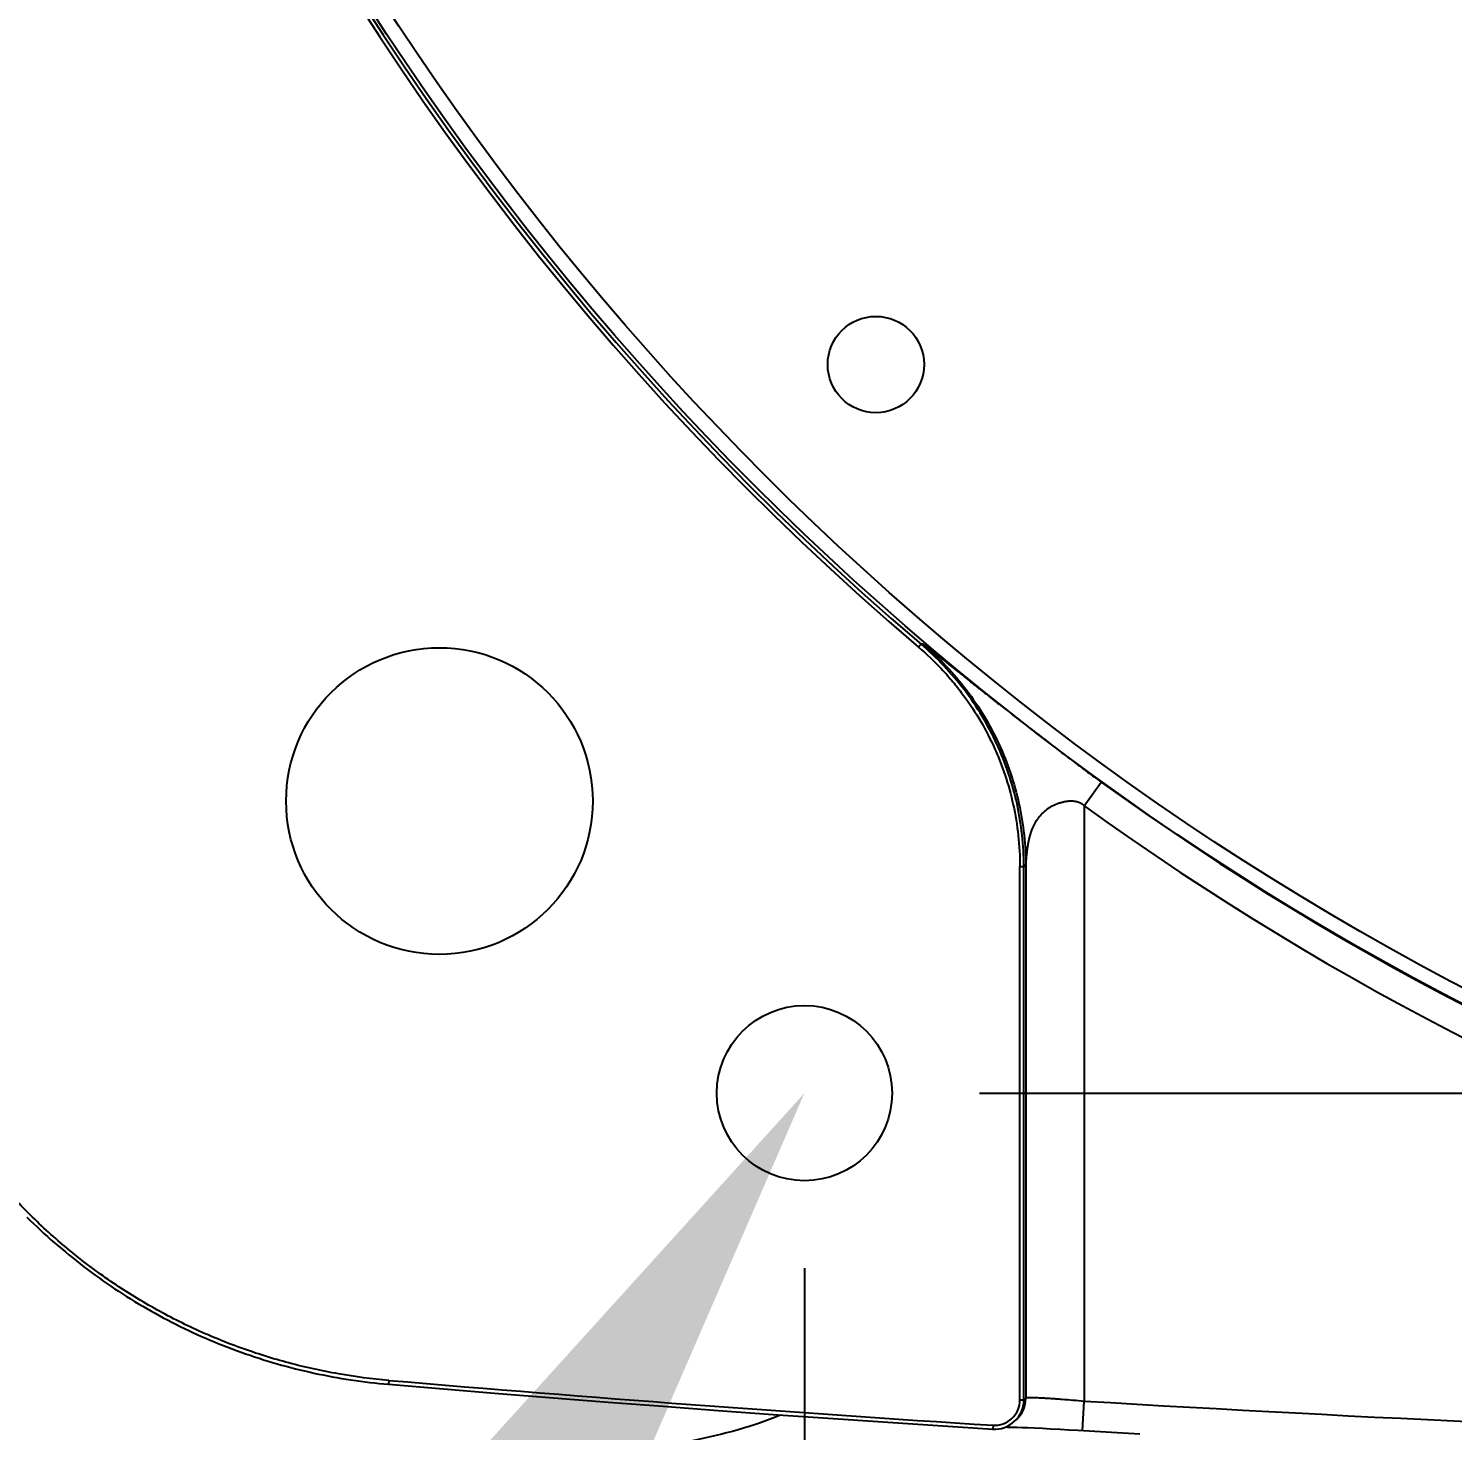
# Model space of a CAD drawing. Header units: millimetres. Extents: x 4086 to 8300, y 123 to 1549.
# Drawn here: x 6969.25 to 6981.44, y 979.65 to 991.66 of the extents above; entities that cross this region are included whole.
import ezdxf
from ezdxf import colors
from ezdxf.entities.mleader import LeaderData, LeaderLine
from ezdxf.math import Vec2, Vec3

# ---------------------------------------------------------------- set-up
doc = ezdxf.new("R2010")
doc.units = ezdxf.units.MM
for name, color, linetype in [('外形图', 7, 'Continuous'), ('多重引线', 7, 'Continuous'), ('尺寸标注', 7, 'Continuous')]:
    doc.layers.add(name, color=color, linetype=linetype)
doc.styles.get("Standard").update_dxf_attribs({"font": 'simsun.ttc'})
doc.styles.add('思源黑', font='SourceHanSansCN-Normal.ttf')
doc.dimstyles.new('尺寸标注_1_4比例', dxfattribs={"dimtxt": 7, "dimasz": 6, "dimexe": 2, "dimexo": 1.5, "dimgap": 1, "dimtad": 1, "dimdec": 1, "dimlfac": 4, "dimdsep": 46, "dimtxsty": '思源黑', "dimcen": 0.09, "dimadec": 0, "dimazin": 0, "dimtp": 0.01, "dimtm": 0.01, "dimtfac": 1, "dimtdec": 1, "dimtofl": 0, "dimtmove": 0, "dimatfit": 3, "dimfxl": 1, "dimtolj": 1, "dimarcsym": 0})

# ---------------------------------------------------------------- blocks, each defined once
blk = doc.blocks.new('*D945')
at = {"layer": 'Defpoints', "color": 0}
for p in [(6972.764, 1025.043), (7012.764, 985.043), (7055.689, 985.043)]:
    blk.add_point(p, dxfattribs=at)
at = {"layer": '尺寸标注', "color": 0, "lineweight": -2}
for p, q in [((6974.264, 1025.043), (7057.689, 1025.043)), ((7055.689, 1019.043), (7055.689, 991.043)), ((7014.264, 985.043), (7057.689, 985.043))]:
    blk.add_line(p, q, dxfattribs=at)
at = {"layer": '尺寸标注', "color": 0}
for points in [[(7056.689, 1019.043), (7054.689, 1019.043), (7055.689, 1025.043)], [(7054.689, 991.043), (7056.689, 991.043), (7055.689, 985.043)]]:
    blk.add_solid(points, dxfattribs=at)
at = {"layer": '尺寸标注', "color": 0, "insert": (7051.064, 1005.043), "char_height": 7, "attachment_point": 5, "rotation": 90, "style": '思源黑'}
blk.add_mtext('\\A1;160', dxfattribs=at)
blk = doc.blocks.new('*D946')
at = {"layer": 'Defpoints', "color": 0}
for p in [(6975.889, 982.543), (6992.764, 975.871), (6992.764, 955.471)]:
    blk.add_point(p, dxfattribs=at)
at = {"layer": '尺寸标注', "color": 0, "lineweight": -2}
for p, q in [((6975.889, 981.043), (6975.889, 953.471)), ((6992.764, 974.371), (6992.764, 953.471)), ((6981.889, 955.471), (6986.764, 955.471)), ((6992.764, 955.471), (7018.035, 955.471))]:
    blk.add_line(p, q, dxfattribs=at)
at = {"layer": '尺寸标注', "color": 0}
for points in [[(6981.889, 956.471), (6981.889, 954.471), (6975.889, 955.471)], [(6986.764, 954.471), (6986.764, 956.471), (6992.764, 955.471)]]:
    blk.add_solid(points, dxfattribs=at)
at = {"layer": '尺寸标注', "color": 0, "insert": (7008.399, 960.095), "char_height": 7, "attachment_point": 5, "style": '思源黑'}
blk.add_mtext('\\A1;67.5', dxfattribs=at)
blk = doc.blocks.new('*D947')
at = {"layer": 'Defpoints', "color": 0}
for p in [(6975.889, 1027.543), (6975.889, 982.543), (7080.178, 982.543)]:
    blk.add_point(p, dxfattribs=at)
at = {"layer": '尺寸标注', "color": 0, "lineweight": -2}
for p, q in [((6977.389, 1027.543), (7082.178, 1027.543)), ((7080.178, 1021.543), (7080.178, 988.543)), ((6977.389, 982.543), (7082.178, 982.543))]:
    blk.add_line(p, q, dxfattribs=at)
at = {"layer": '尺寸标注', "color": 0}
for points in [[(7081.178, 1021.543), (7079.178, 1021.543), (7080.178, 1027.543)], [(7079.178, 988.543), (7081.178, 988.543), (7080.178, 982.543)]]:
    blk.add_solid(points, dxfattribs=at)
at = {"layer": '尺寸标注', "color": 0, "insert": (7075.554, 1005.043), "char_height": 7, "attachment_point": 5, "rotation": 90, "style": '思源黑'}
blk.add_mtext('\\A1;180', dxfattribs=at)

msp = doc.modelspace()

# ---------------------------------------------------------------- linework, layer by layer
at = {"layer": '外形图'}
for p, q in [((6976.8657, 986.3606), (6976.8874, 986.3861)), ((6976.9039, 986.3873), (6976.8874, 986.3861)), ((6978.2838, 985.0032), (6978.4302, 985.2058)), ((6978.2838, 985.0024), (6978.2838, 979.9043)), ((6977.7337, 984.4825), (6977.7671, 984.4825)), ((6977.7337, 979.9156), (6977.7337, 984.4825)), ((6977.784, 984.4829), (6977.7671, 984.4825)), ((6977.7671, 979.9156), (6977.7671, 984.4825)), ((6977.784, 984.4829), (6977.784, 979.9315)), ((6972.3311, 980.0836), (6972.3283, 980.0502)), ((6977.7671, 979.9156), (6977.7337, 979.9156)), ((6977.784, 979.9315), (6977.7671, 979.9156)), ((6978.2688, 979.6547), (6978.2838, 979.9043)), ((6977.6883, 979.7333), (6977.7052, 979.7492)), ((6977.5035, 979.6996), (6977.5014, 979.6661)), ((6977.6131, 979.6848), (6977.6261, 979.6846)), ((6977.6261, 979.6846), (6977.6432, 979.6842)), ((6977.6722, 979.6835), (6977.7061, 979.6825)), ((6977.7061, 979.6825), (6977.7508, 979.681)), ((6977.7508, 979.681), (6977.7995, 979.6791)), ((6977.7995, 979.6791), (6977.8601, 979.6765)), ((6977.8601, 979.6765), (6977.9262, 979.6734)), ((6977.9262, 979.6734), (6977.9958, 979.67)), ((6977.9958, 979.67), (6978.0779, 979.6656)), ((6978.0779, 979.6656), (6978.1537, 979.6615)), ((6978.1537, 979.6615), (6978.2306, 979.657)), ((6978.2306, 979.657), (6978.7601, 979.6256))]:
    msp.add_line(p, q, dxfattribs=at)
for points in [[(6969.2315, 981.4819), (6969.2604, 981.4535), (6969.2894, 981.4253), (6969.3187, 981.3974), (6969.3483, 981.3698), (6969.378, 981.3423), (6969.408, 981.3151), (6969.4382, 981.2881), (6969.4686, 981.2614), (6969.4993, 981.235), (6969.5301, 981.2087), (6969.5612, 981.1828), (6969.5925, 981.1571), (6969.6239, 981.1316), (6969.6556, 981.1064), (6969.6875, 981.0815), (6969.7195, 981.0568), (6969.7518, 981.0324), (6969.7843, 981.0082), (6969.817, 980.9843), (6969.8498, 980.9607), (6969.8829, 980.9373), (6969.9162, 980.9142), (6969.9496, 980.8914), (6969.9832, 980.8688), (6970.017, 980.8465), (6970.051, 980.8245), (6970.0851, 980.8028), (6970.1194, 980.7814), (6970.1539, 980.7602), (6970.1886, 980.7393), (6970.2234, 980.7187), (6970.2584, 980.6984), (6970.2936, 980.6783), (6970.329, 980.6585), (6970.3645, 980.6391), (6970.4001, 980.6199), (6970.4359, 980.601), (6970.4719, 980.5824), (6970.508, 980.564), (6970.5442, 980.546), (6970.5806, 980.5283), (6970.6171, 980.5109), (6970.6538, 980.4937), (6970.6906, 980.4769), (6970.7276, 980.4603), (6970.7647, 980.4441), (6970.8019, 980.4282), (6970.8393, 980.4125), (6970.8767, 980.3972), (6970.9143, 980.3821), (6970.952, 980.3674), (6970.9898, 980.353), (6971.0278, 980.3389), (6971.0658, 980.3251), (6971.104, 980.3116), (6971.1423, 980.2984), (6971.1807, 980.2855), (6971.2192, 980.2729), (6971.2578, 980.2607), (6971.2965, 980.2487), (6971.3353, 980.2371), (6971.3741, 980.2258), (6971.4131, 980.2148), (6971.4521, 980.2041), (6971.4913, 980.1938), (6971.5305, 980.1837), (6971.5698, 980.174), (6971.6092, 980.1646), (6971.6487, 980.1555), (6971.6882, 980.1467), (6971.7278, 980.1382), (6971.7674, 980.1301), (6971.8072, 980.1223), (6971.8469, 980.1148), (6971.8868, 980.1077), (6971.9267, 980.1008), (6971.9667, 980.0943), (6972.0067, 980.0881), (6972.0468, 980.0822), (6972.0869, 980.0767), (6972.1271, 980.0714), (6972.1674, 980.0665), (6972.2076, 980.062), (6972.2479, 980.0577), (6972.2882, 980.0538), (6972.3283, 980.0502)], [(6972.3283, 980.0502), (6972.7985, 980.0107), (6973.269, 979.9721), (6973.7394, 979.9344), (6974.2098, 979.8977), (6974.6802, 979.8618), (6975.1505, 979.8269), (6975.6208, 979.7929), (6976.091, 979.7598), (6976.5613, 979.7277), (6977.0314, 979.6964), (6977.5014, 979.6661)], [(6977.6432, 979.6842), (6977.667, 979.6837), (6977.6722, 979.6835)]]:
    msp.add_lwpolyline(points, dxfattribs=at)
for centre, radius in [((6992.764, 1005.043), 24.4672), ((6992.764, 1005.043), 24.3423), ((6976.5006, 988.7796), 0.4125), ((6972.764, 985.043), 1.3125), ((6975.889, 982.543), 0.75)]:
    msp.add_circle(centre, radius, dxfattribs=at)
for centre, radius, start, end in [((6992.764, 1005.043), 24.5313, 130.39702, 229.60298), ((6992.764, 1005.043), 24.4979, 130.39702, 229.60298), ((6992.764, 1005.043), 24.4739, 234.14916, 305.85084), ((6992.764, 1005.043), 24.7239, 234.15024, 305.84959), ((6992.8554, 1221.4854), 242.2727, 265.140339, 266.36696), ((6977.5172, 979.9156), 0.2165, 266.36551, 0), ((6977.5174, 979.9155), 0.2498, 313.1879, 0.04223), ((6977.5342, 979.9313), 0.2498, 313.18917, 0.04223), ((6977.5172, 979.9156), 0.25, 266.36713, 313.18415)]:
    msp.add_arc(centre, radius, start, end, dxfattribs=at)
for points, knots in [([(6976.8657, 986.3606), (6976.9335, 986.303), (6977.0305, 986.2109), (6977.1492, 986.0784), (6977.2606, 985.9397), (6977.3855, 985.7552), (6977.4898, 985.5583), (6977.56, 985.3948), (6977.6213, 985.2278), (6977.6809, 985.0131), (6977.7241, 984.7494), (6977.7337, 984.5714), (6977.7337, 984.4825)], [0, 0, 0, 0, 0.1249886, 0.1875058, 0.250023, 0.3750115, 0.5000001, 0.5625172, 0.6250344, 0.7500229, 0.8750115, 1, 1, 1, 1]), ([(6977.7671, 984.4825), (6977.7671, 984.5726), (6977.7574, 984.753), (6977.7136, 985.0203), (6977.6412, 985.2814), (6977.541, 985.5331), (6977.4142, 985.7725), (6977.2623, 985.9968), (6977.0871, 986.2033), (6976.9561, 986.3277), (6976.8874, 986.3861)], [0, 0, 0, 0, 0.125, 0.2500001, 0.3750002, 0.5000002, 0.6250002, 0.7500002, 0.8750002, 1, 1, 1, 1]), ([(6976.9039, 986.3873), (6976.9726, 986.3289), (6977.1037, 986.2045), (6977.279, 985.9979), (6977.4309, 985.7735), (6977.5578, 985.534), (6977.658, 985.2822), (6977.7304, 985.021), (6977.7742, 984.7536), (6977.784, 984.5731), (6977.784, 984.4829)], [0, 0, 0, 0, 0.1249869, 0.2499786, 0.3749746, 0.4999745, 0.6249779, 0.7499839, 0.8749916, 1, 1, 1, 1]), ([(6976.9039, 986.3873), (6976.904, 986.3873), (6976.9042, 986.3873), (6976.9049, 986.3871), (6976.906, 986.3865), (6976.9076, 986.3855), (6976.9097, 986.3842), (6976.9122, 986.3824), (6976.9152, 986.3803), (6976.9186, 986.3778), (6976.9241, 986.3738), (6976.9318, 986.3679), (6976.9422, 986.3599), (6976.954, 986.3507), (6976.9671, 986.3404), (6976.9813, 986.3292), (6976.9966, 986.3171), (6977.0128, 986.3042), (6977.0361, 986.2855), (6977.0672, 986.2607), (6977.1064, 986.2292), (6977.1483, 986.1957), (6977.1925, 986.1603), (6977.2389, 986.1232), (6977.2874, 986.0845), (6977.3379, 986.0443), (6977.4087, 985.988), (6977.501, 985.915), (6977.6155, 985.8251), (6977.7336, 985.7331), (6977.8531, 985.6406), (6977.9721, 985.5494), (6978.0885, 985.4608), (6978.2018, 985.3751), (6978.2952, 985.3051), (6978.371, 985.2489), (6978.4101, 985.2204), (6978.4302, 985.2058)], [0, 0, 0, 0, 0.0001539, 0.0003793, 0.0010564, 0.0020383, 0.0033281, 0.0049284, 0.0068338, 0.0090336, 0.0115193, 0.0173233, 0.0241591, 0.0319344, 0.040587, 0.0500064, 0.060115, 0.070867, 0.0822133, 0.1064868, 0.132618, 0.1604415, 0.1898165, 0.2206313, 0.2528065, 0.2862567, 0.3208955, 0.3933316, 0.4691549, 0.5471574, 0.6259358, 0.7040169, 0.7800718, 0.8533436, 0.9248064, 0.9613827, 1, 1, 1, 1]), ([(6977.784, 984.4829), (6977.784, 984.4829), (6977.784, 984.4829), (6977.7841, 984.483), (6977.7841, 984.4833), (6977.7842, 984.4837), (6977.7843, 984.4843), (6977.7844, 984.4849), (6977.7844, 984.4858), (6977.7845, 984.4867), (6977.7847, 984.4881), (6977.7848, 984.49), (6977.785, 984.4925), (6977.7853, 984.4952), (6977.7855, 984.4981), (6977.7857, 984.5011), (6977.786, 984.5052), (6977.7864, 984.5106), (6977.7869, 984.5171), (6977.7874, 984.5238), (6977.7879, 984.5306), (6977.7887, 984.5398), (6977.7896, 984.5515), (6977.7909, 984.5655), (6977.7922, 984.5796), (6977.7937, 984.5937), (6977.7953, 984.6078), (6977.797, 984.6219), (6977.7995, 984.6406), (6977.803, 984.6637), (6977.8078, 984.6911), (6977.8135, 984.718), (6977.8201, 984.7444), (6977.8277, 984.7701), (6977.8392, 984.8033), (6977.8566, 984.8431), (6977.8831, 984.8877), (6977.9155, 984.9283), (6977.9541, 984.9644), (6977.999, 984.9955), (6978.0409, 985.0162), (6978.0772, 985.0293), (6978.106, 985.0372), (6978.1361, 985.0426), (6978.167, 985.045), (6978.1933, 985.0439), (6978.2141, 985.0405), (6978.2296, 985.0366), (6978.2448, 985.0311), (6978.2567, 985.025), (6978.2657, 985.0191), (6978.2721, 985.0142), (6978.2782, 985.009), (6978.282, 985.0052), (6978.2838, 985.0032)], [0, 0, 0, 0, 0.0000431, 0.0001293, 0.0004314, 0.0008937, 0.0015204, 0.0023146, 0.003256, 0.0043183, 0.0054825, 0.0080591, 0.0109119, 0.0139977, 0.01726, 0.0206525, 0.0241419, 0.0313514, 0.0388062, 0.0464263, 0.0541481, 0.0619668, 0.077778, 0.0937337, 0.1097696, 0.1258318, 0.1419028, 0.1579414, 0.173944, 0.2057622, 0.237275, 0.2684156, 0.2991542, 0.3294912, 0.359438, 0.4183328, 0.4764664, 0.5347108, 0.5940291, 0.6553041, 0.7191832, 0.7522303, 0.7860066, 0.8204796, 0.8555853, 0.8912233, 0.9092144, 0.9272871, 0.9454201, 0.9635906, 0.9726897, 0.9817895, 0.9908968, 1, 1, 1, 1]), ([(6972.3311, 980.0836), (6972.1867, 980.0959), (6971.9708, 980.1238), (6971.6864, 980.1798), (6971.4047, 980.2481), (6971.0586, 980.3566), (6970.7232, 980.4949), (6970.4631, 980.6228), (6970.2088, 980.762), (6969.9027, 980.9566), (6969.5573, 981.2214), (6969.2364, 981.5153), (6968.9424, 981.8363), (6968.6776, 982.1817), (6968.483, 982.4878), (6968.3438, 982.7421), (6968.2159, 983.0022), (6968.0776, 983.3375), (6967.9691, 983.6837), (6967.9008, 983.9654), (6967.8448, 984.2498), (6967.8169, 984.4657), (6967.8046, 984.6101)], [0, 0, 0, 0, 0.0624963, 0.0937519, 0.1250075, 0.1875038, 0.25, 0.2812556, 0.3125113, 0.3750075, 0.4375038, 0.5, 0.5624963, 0.6249925, 0.6874887, 0.7187444, 0.75, 0.8124962, 0.8749925, 0.9062481, 0.9375037, 1, 1, 1, 1]), ([(6978.2838, 979.9043), (6978.2519, 979.9071), (6978.1893, 979.9126), (6978.112, 979.9188), (6978.0528, 979.9232), (6978.0114, 979.9261), (6977.9724, 979.9286), (6977.9363, 979.9308), (6977.9035, 979.9325), (6977.8742, 979.9338), (6977.8487, 979.9346), (6977.8299, 979.9349), (6977.817, 979.9349), (6977.809, 979.9348), (6977.802, 979.9345), (6977.7962, 979.9342), (6977.7915, 979.9337), (6977.7879, 979.9331), (6977.7857, 979.9326), (6977.7845, 979.932), (6977.7841, 979.9316), (6977.784, 979.9315)], [0, 0, 0, 0, 0.1916148, 0.3761785, 0.4636637, 0.5468518, 0.6249621, 0.69726, 0.7630635, 0.8217518, 0.8727731, 0.915652, 0.9339129, 0.9499995, 0.9638787, 0.9755256, 0.9849261, 0.9920834, 0.9970385, 0.9987408, 1, 1, 1, 1]), ([(7007.2442, 979.9043), (7004.8339, 979.7589), (7001.2147, 979.5951), (6996.3863, 979.4858), (6992.764, 979.4585), (6989.1418, 979.4858), (6984.3133, 979.5951), (6980.6942, 979.7589), (6978.2838, 979.9043)], [0, 0, 0, 0, 0.2499965, 0.3749982, 0.5, 0.6250018, 0.7500035, 1, 1, 1, 1]), ([(6975.6841, 979.7873), (6975.567, 979.7363), (6975.3129, 979.6511), (6974.9057, 979.5579), (6974.4617, 979.4809), (6973.8074, 979.3902), (6972.9159, 979.3036), (6971.9782, 979.248), (6971.1785, 979.2112), (6970.5482, 979.1862), (6969.9031, 979.1642), (6969.2471, 979.1451), (6968.5832, 979.1283), (6967.9143, 979.1116), (6967.2444, 979.0983), (6966.7979, 979.0916), (6966.5754, 979.0879)], [0, 0, 0, 0, 0.0418027, 0.087434, 0.1366952, 0.1892684, 0.303674, 0.429834, 0.4967775, 0.5657683, 0.6363546, 0.708091, 0.7806409, 0.8537785, 0.9271364, 1, 1, 1, 1])]:
    msp.add_open_spline(points, degree=3, knots=knots, dxfattribs=at)

# ---------------------------------------------------------------- dimensions: what is measured, and where the dimension line sits
at = {"layer": '尺寸标注'}
for base, p1, p2, picture, middle in [((7080.1782, 982.543), (6975.889, 1027.543), (6975.889, 982.543), '*D947', (7080.1782, 1005.043)), ((7055.6886, 985.043), (6972.764, 1025.043), (7012.764, 985.043), '*D945', (7055.6886, 1005.043))]:
    dim = msp.add_linear_dim(base=base, p1=p1, p2=p2, angle=90, dimstyle='尺寸标注_1_4比例', dxfattribs=at)
    dim.commit()
    dim.dimension.update_dxf_attribs({"geometry": picture, "text_midpoint": middle, "dimtype": 160})
dim = msp.add_linear_dim(base=(6992.764, 955.4709), p1=(6975.889, 982.543), p2=(6992.764, 975.8712), dimstyle='尺寸标注_1_4比例', dxfattribs=at)
dim.commit()
dim.dimension.update_dxf_attribs({"geometry": '*D946', "text_midpoint": (7008.3993, 960.0952)})

# ---------------------------------------------------------------- leaders
at = {"layer": '多重引线'}
ml = msp.add_multileader_mtext('Standard', dxfattribs=at)
ml.set_content('\\A1;{\\fSource Han Sans CN Regular|b0|i0|c0|p34;2×\\C256;Φ6H7({\\H0.7x;\\S+0.012^  0;}) \\fSource Han Sans CN Normal|b0|i0|c134|p34;  \\fSource Han Sans CN Normal|b0|i0|c0|p34;\\C7;through}')
ml.set_leader_properties(linetype='ByLayer')
ml.build(insert=Vec2(0, 0))
ml.multileader.update_dxf_attribs({"text_left_attachment_type": 5, "text_right_attachment_type": 5, "dogleg_length": 10, "arrow_head_size": 5})
ctx = ml.context
ctx.base_point, ctx.char_height, ctx.arrow_head_size, ctx.landing_gap_size, ctx.plane_origin = Vec3(6871.8676, 957.2455), 7, 5, 2.5, Vec3(7242.7271, 994.0157)
ctx.left_attachment, ctx.right_attachment, ctx.text_align_type = 5, 5, 1
notes = []
notes.append((ctx, [(1, (1, 1, 0), (6959.5713, 957.2455), (-1, 0), 10, [(1, [(6975.889, 982.543)], 0, [])])]))
ctx.mtext.insert, ctx.mtext.width, ctx.mtext.alignment, ctx.mtext.flow_direction = Vec3(6910.7194, 981.3855), 100, 2, 5
for ctx, leaders in notes:
    for number, flags, end, landing, length, lines in leaders:
        leader = LeaderData()
        leader.index, (leader.has_last_leader_line, leader.has_dogleg_vector, leader.attachment_direction) = number, flags
        leader.last_leader_point, leader.dogleg_vector, leader.dogleg_length = Vec3(end), Vec3(landing), length
        for number, points, colour, breaks in lines:
            line = LeaderLine()
            line.index, line.vertices, line.color, line.breaks = number, Vec3.list(points), colors.encode_raw_color(colour), breaks
            leader.lines.append(line)
        ctx.leaders.append(leader)

doc.saveas('drawing.dxf')
